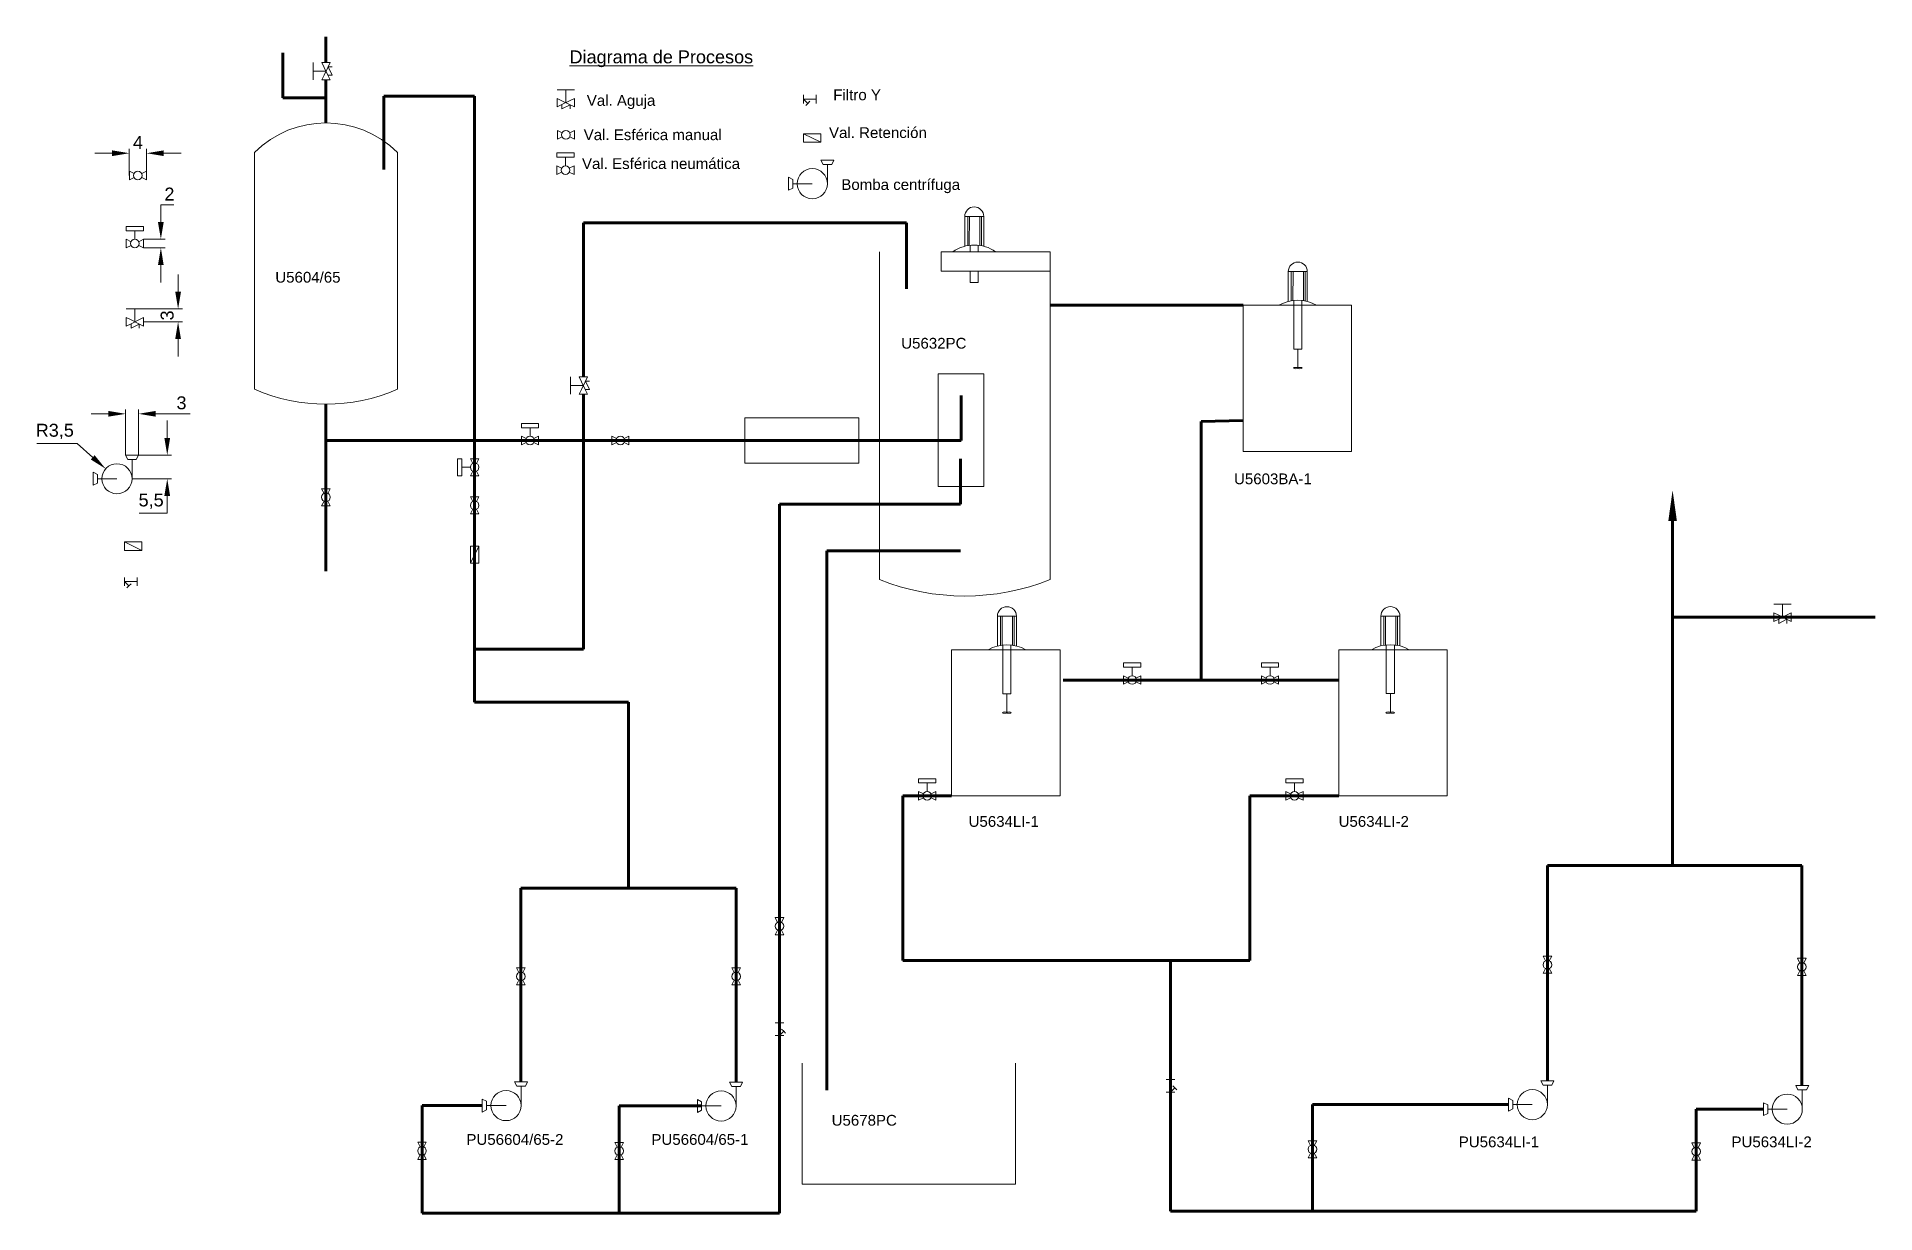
# Model space of a CAD drawing. Header units: millimetres. Extents: x -65 to 362, y 0 to 273.
import ezdxf

# ---------------------------------------------------------------- set-up
doc = ezdxf.new("R2010")
doc.units = ezdxf.units.MM
doc.layers.add('Contornos visibles', color=1, linetype='Continuous', lineweight=100)
doc.layers.add('Válvulas', color=5, linetype='Continuous', lineweight=20)
doc.styles.get("Standard").update_dxf_attribs({"font": 'arial.ttf'})
doc.dimstyles.new('Info 2', dxfattribs={"dimscale": 0, "dimtxt": 3, "dimasz": 4, "dimexe": 1, "dimexo": 0, "dimgap": 1, "dimtad": 1, "dimtoh": 1, "dimtxsty": 'Standard', "dimcen": 0, "dimclrd": 256, "dimclre": 256, "dimclrt": 256, "dimadec": 1, "dimazin": 0, "dimtfac": 1, "dimtofl": 0, "dimtmove": 0, "dimatfit": 3, "dimfxl": 1, "dimlwd": -1, "dimlwe": -1, "dimarcsym": 0})

# ---------------------------------------------------------------- blocks, each defined once
blk = doc.blocks.new('Val. Aguja')
for p, q in [((0, 3), (2, 3)), ((0, 1), (0, -1)), ((1.11, 0.45), (0, 1)), ((1.11, 0.45), (2.89, -0.45)), ((1.11, -0.45), (2.89, 0.45)), ((2, 3), (4, 3)), ((2, 0), (2, 3)), ((2.89, 0.45), (4, 1)), ((4, 1), (4, -1)), ((0, -1), (1.11, -0.45)), ((1.11, -0.45), (1.11, -1.45)), ((1.11, -1.45), (3, -0.5)), ((4, -1), (2.89, -0.45)), ((3, -0.5), (3, -1.45))]:
    blk.add_line(p, q)
blk = doc.blocks.new('Val. Esférica manual')
for p, q in [((0, 1), (0, -1)), ((1.11, 0.45), (0, 1)), ((2.89, 0.45), (4, 1)), ((4, 1), (4, -1)), ((0, -1), (1.11, -0.45)), ((4, -1), (2.89, -0.45))]:
    blk.add_line(p, q)
blk.add_circle((2, 0), 1)
blk = doc.blocks.new('Val. Esférica neumática')
for p, q in [((2, 4), (-2, 4)), ((-2, 4), (-2, 3)), ((-2, 3), (0, 3)), ((-2, 1), (-2, -1)), ((-0.89, 0.45), (-2, 1)), ((0, 1), (0, 3)), ((0, 3), (2, 3)), ((0.89, 0.45), (2, 1)), ((2, 3), (2, 4)), ((2, 1), (2, -1)), ((-2, -1), (-0.89, -0.45)), ((2, -1), (0.89, -0.45))]:
    blk.add_line(p, q)
blk.add_circle((0, 0), 1)
blk = doc.blocks.new('Filtro Y')
for p, q in [((-1.47, 1), (-1.47, -1)), ((-1.47, 0), (1.47, 0)), ((-1.47, 0), (-0.49, -0.99)), ((1.47, 0), (1.47, 1)), ((1.47, 0), (1.47, -1)), ((-0.49, -0.99), (-0.95, -1.45)), ((-0.49, -0.99), (0.01, -0.49))]:
    blk.add_line(p, q)
blk = doc.blocks.new('Val. Retención')
for p, q in [((0, 1), (0, -1)), ((0, 1), (4, 1)), ((0, 1), (4, -1)), ((4, 1), (4, -1)), ((0, -1), (4, -1))]:
    blk.add_line(p, q)
blk = doc.blocks.new('Bomba centrífuga')
for p, q in [((9, 5.5), (7.5, 5.5)), ((8, 4.5), (7.5, 5.5)), ((9, 4.5), (8, 4.5)), ((9, 5.5), (10.5, 5.5)), ((9, 0), (9, 4.5)), ((9, 4.5), (10, 4.5)), ((10, 4.5), (10.5, 5.5)), ((0, 0), (0, 1.5)), ((0, 1.5), (1, 1)), ((0, 0), (0, -1.5)), ((1, 0), (1, 1)), ((5.5, 0), (1, 0)), ((1, 0), (1, -1)), ((1, -1), (0, -1.5))]:
    blk.add_line(p, q)
blk.add_circle((5.5, 0), 3.5)
blk = doc.blocks.new('*D15')
at = {"layer": 'Defpoints', "color": 0, "transparency": 16777216}
for p in [(-42.41, 176.27), (-42.41, 170.77), (-34.24, 170.77)]:
    blk.add_point(p, dxfattribs=at)
at = {"layer": 'Válvulas', "transparency": 16777216}
for p, q in [((-34.24, 180.27), (-34.24, 184.27)), ((-42.41, 176.27), (-33.24, 176.27)), ((-42.41, 170.77), (-33.24, 170.77)), ((-34.24, 166.77), (-34.24, 162.77)), ((-34.24, 162.77), (-40.73, 162.77))]:
    blk.add_line(p, q, dxfattribs=at)
for points in [[(-34.91, 180.27), (-33.57, 180.27), (-34.24, 176.27)], [(-34.91, 166.77), (-33.57, 166.77), (-34.24, 170.77)]]:
    blk.add_solid(points, dxfattribs=at)
at = {"layer": 'Válvulas', "transparency": 16777216, "insert": (-37.98, 165.57), "char_height": 3, "attachment_point": 5}
blk.add_mtext('5,5', dxfattribs=at)
blk = doc.blocks.new('*D16')
at = {"layer": 'Defpoints', "color": 0, "transparency": 16777216}
for p in [(-40.91, 185.85), (-43.91, 176.27), (-40.91, 176.27)]:
    blk.add_point(p, dxfattribs=at)
at = {"layer": 'Válvulas', "transparency": 16777216}
for p, q in [((-47.91, 185.85), (-51.91, 185.85)), ((-43.91, 176.27), (-43.91, 186.85)), ((-40.91, 176.27), (-40.91, 186.85)), ((-36.91, 185.85), (-28.95, 185.85))]:
    blk.add_line(p, q, dxfattribs=at)
for points in [[(-47.91, 186.52), (-47.91, 185.19), (-43.91, 185.85)], [(-36.91, 186.52), (-36.91, 185.19), (-40.91, 185.85)]]:
    blk.add_solid(points, dxfattribs=at)
at = {"layer": 'Válvulas', "transparency": 16777216, "insert": (-30.93, 188.39), "char_height": 3, "attachment_point": 5}
blk.add_mtext('3', dxfattribs=at)
blk = doc.blocks.new('*D17')
at = {"layer": 'Defpoints', "color": 0, "transparency": 16777216}
for p in [(-48.54, 173.09), (-45.91, 170.77)]:
    blk.add_point(p, dxfattribs=at)
at = {"layer": 'Válvulas', "transparency": 16777216}
for p, q in [((-64.52, 178.95), (-55.17, 178.95)), ((-55.17, 178.95), (-51.53, 175.74))]:
    blk.add_line(p, q, dxfattribs=at)
blk.add_solid([(-51.09, 176.24), (-51.97, 175.24), (-48.54, 173.09)], dxfattribs=at)
at = {"layer": 'Válvulas', "transparency": 16777216, "insert": (-60.34, 181.76), "char_height": 3, "attachment_point": 5}
blk.add_mtext('R3,5', dxfattribs=at)
blk = doc.blocks.new('*D18')
at = {"layer": 'Defpoints', "color": 0, "transparency": 16777216}
for p in [(-39.04, 246.36), (-43.04, 241.18), (-39.04, 241.18)]:
    blk.add_point(p, dxfattribs=at)
at = {"layer": 'Válvulas', "transparency": 16777216}
for p, q in [((-47.04, 246.36), (-51.04, 246.36)), ((-43.04, 241.18), (-43.04, 247.36)), ((-39.04, 241.18), (-39.04, 247.36)), ((-35.04, 246.36), (-31.04, 246.36))]:
    blk.add_line(p, q, dxfattribs=at)
for points in [[(-47.04, 247.03), (-47.04, 245.7), (-43.04, 246.36)], [(-35.04, 247.03), (-35.04, 245.7), (-39.04, 246.36)]]:
    blk.add_solid(points, dxfattribs=at)
at = {"layer": 'Válvulas', "transparency": 16777216, "insert": (-41.04, 248.86), "char_height": 3, "attachment_point": 5}
blk.add_mtext('4', dxfattribs=at)
blk = doc.blocks.new('*D19')
at = {"layer": 'Defpoints', "color": 0, "transparency": 16777216}
for p in [(-39.76, 226.38), (-39.76, 224.38), (-35.72, 224.38)]:
    blk.add_point(p, dxfattribs=at)
at = {"layer": 'Válvulas', "transparency": 16777216}
for p, q in [((-35.72, 230.38), (-35.72, 234.38)), ((-35.72, 234.38), (-32.74, 234.38)), ((-39.76, 226.38), (-34.72, 226.38)), ((-39.76, 224.38), (-34.72, 224.38)), ((-35.72, 220.38), (-35.72, 216.38))]:
    blk.add_line(p, q, dxfattribs=at)
for points in [[(-36.39, 230.38), (-35.06, 230.38), (-35.72, 226.38)], [(-36.39, 220.38), (-35.06, 220.38), (-35.72, 224.38)]]:
    blk.add_solid(points, dxfattribs=at)
at = {"layer": 'Válvulas', "transparency": 16777216, "insert": (-33.73, 236.88), "char_height": 3, "attachment_point": 5}
blk.add_mtext('2', dxfattribs=at)
blk = doc.blocks.new('*D20')
at = {"layer": 'Defpoints', "color": 0, "transparency": 16777216}
for p in [(-39.76, 210.2), (-31.72, 210.2), (-39.76, 207.2)]:
    blk.add_point(p, dxfattribs=at)
at = {"layer": 'Válvulas', "transparency": 16777216}
for p, q in [((-31.72, 214.2), (-31.72, 218.2)), ((-39.76, 210.2), (-30.72, 210.2)), ((-39.76, 207.2), (-30.72, 207.2)), ((-31.72, 203.2), (-31.72, 199.2))]:
    blk.add_line(p, q, dxfattribs=at)
for points in [[(-32.39, 214.2), (-31.05, 214.2), (-31.72, 210.2)], [(-32.39, 203.2), (-31.05, 203.2), (-31.72, 207.2)]]:
    blk.add_solid(points, dxfattribs=at)
at = {"layer": 'Válvulas', "transparency": 16777216, "insert": (-34.25, 208.7), "char_height": 3, "attachment_point": 5, "rotation": 90}
blk.add_mtext('3', dxfattribs=at)

msp = doc.modelspace()

# ---------------------------------------------------------------- linework, layer by layer
at = {"layer": 'Contornos visibles'}
for p, q in [((2.603, 267.407), (2.603, 273.407)), ((-7.397, 259.199), (-7.397, 269.677)), ((2.603, 253.407), (2.603, 263.407)), ((2.603, 259.199), (-7.397, 259.199)), ((37.109, 259.636), (16.047, 259.636)), ((16.047, 259.636), (16.047, 242.622)), ((37.109, 259.636), (37.109, 179.636)), ((62.336, 230.202), (137.34, 230.202)), ((62.336, 194.424), (62.336, 230.202)), ((137.34, 230.202), (137.34, 214.906)), ((170.684, 211.05), (215.488, 211.05)), ((2.599, 179.636), (2.599, 188.104)), ((62.336, 131.222), (62.336, 190.424)), ((150.024, 179.636), (150.024, 190.133)), ((215.488, 184.305), (205.71, 184.043)), ((205.71, 184.043), (205.71, 124.043)), ((37.109, 179.636), (2.599, 179.636)), ((2.599, 179.636), (2.599, 149.308)), ((37.109, 179.636), (150.024, 179.636)), ((37.109, 179.636), (37.109, 131.222)), ((149.845, 164.866), (149.845, 175.437)), ((107.845, 0.231), (107.845, 164.866)), ((107.845, 164.866), (149.845, 164.866)), ((315.151, 80.943), (315.151, 160.943)), ((149.845, 154.018), (118.845, 154.018)), ((118.845, 154.018), (118.845, 28.776)), ((315.151, 138.646), (362.181, 138.646)), ((37.109, 131.222), (62.336, 131.222)), ((37.109, 131.222), (37.109, 118.913)), ((205.71, 124.043), (173.71, 124.043)), ((205.71, 124.043), (237.71, 124.043)), ((37.109, 118.913), (72.804, 118.913)), ((72.804, 118.913), (72.804, 75.734)), ((147.824, 97.134), (136.504, 97.134)), ((136.504, 97.134), (136.504, 58.908)), ((217.064, 58.908), (217.064, 97.134)), ((217.064, 97.134), (237.713, 97.134)), ((286.087, 30.943), (286.087, 80.943)), ((286.087, 80.943), (315.151, 80.943)), ((315.151, 80.943), (345.151, 80.943)), ((345.151, 80.943), (345.151, 29.943)), ((47.842, 75.734), (72.804, 75.734)), ((47.842, 75.734), (47.842, 30.734)), ((72.804, 75.734), (97.804, 75.734)), ((97.804, 75.734), (97.804, 30.734)), ((136.504, 58.908), (217.064, 58.908)), ((198.633, 58.908), (198.633, 0.707)), ((38.892, 25.231), (24.892, 25.231)), ((24.892, 25.231), (24.892, 0.231)), ((70.64, 0.231), (70.64, 25.137)), ((70.64, 25.137), (89.797, 25.137)), ((231.542, 0.707), (231.542, 25.443)), ((231.542, 25.443), (277.087, 25.443)), ((336.256, 24.401), (320.634, 24.401)), ((320.634, 24.401), (320.634, 0.707)), ((24.892, 0.231), (70.64, 0.231)), ((70.64, 0.231), (107.845, 0.231)), ((198.633, 0.707), (231.542, 0.707)), ((320.634, 0.707), (231.542, 0.707))]:
    msp.add_line(p, q, dxfattribs=at)
msp.add_lwpolyline([(315.151, 160.943, 2, 0, 0), (315.151, 168.098, 0, 0, 0)], format="xyseb", dxfattribs=at)
at = {"layer": 'Válvulas'}
for p, q in [((-13.961, 191.545), (-13.961, 246.545)), ((19.168, 246.545), (19.168, 191.545)), ((153.066, 231.689), (150.854, 231.689)), ((150.854, 231.689), (150.854, 224.764)), ((151.55, 231.492), (151.55, 231.689)), ((151.55, 224.917), (151.55, 231.492)), ((151.913, 225), (151.96, 231.689)), ((153.066, 231.689), (155.277, 231.689)), ((154.372, 225), (154.372, 231.689)), ((154.753, 224.885), (154.753, 231.649)), ((155.277, 231.689), (155.277, 224.764)), ((151.913, 225), (151.912, 224.973)), ((152.134, 223.492), (152.134, 225)), ((153.998, 223.492), (153.998, 225)), ((154.372, 225), (154.372, 224.951)), ((152.134, 216.352), (152.134, 218.988)), ((153.998, 216.352), (153.998, 218.988)), ((228.16, 218.871), (225.948, 218.871)), ((225.948, 218.871), (225.948, 211.947)), ((226.644, 218.674), (226.644, 218.871)), ((226.644, 212.1), (226.644, 218.674)), ((227.007, 212.183), (227.054, 218.871)), ((228.16, 218.871), (230.371, 218.871)), ((229.466, 212.183), (229.466, 218.871)), ((229.847, 212.067), (229.847, 218.832)), ((230.371, 218.871), (230.371, 211.947)), ((152.134, 216.352), (153.998, 216.352)), ((227.007, 212.183), (227.006, 212.156)), ((227.228, 211.05), (227.228, 212.183)), ((227.228, 211.05), (227.228, 200.883)), ((229.092, 211.05), (229.092, 212.183)), ((229.092, 200.883), (229.092, 211.05)), ((229.466, 212.183), (229.466, 212.134)), ((227.228, 200.883), (229.092, 200.883)), ((228.16, 200.883), (228.16, 196.478)), ((99.838, 174.384), (99.838, 184.884)), ((99.838, 184.884), (126.279, 184.884)), ((126.279, 184.884), (126.279, 174.384)), ((126.279, 174.384), (99.838, 174.384)), ((160.663, 138.862), (158.451, 138.862)), ((158.451, 138.862), (158.451, 131.937)), ((159.146, 138.665), (159.146, 138.862)), ((159.146, 132.09), (159.146, 138.665)), ((159.51, 132.173), (159.557, 138.862)), ((160.663, 138.862), (162.874, 138.862)), ((161.969, 132.173), (161.969, 138.862)), ((162.35, 132.058), (162.35, 138.822)), ((162.874, 138.862), (162.874, 131.937)), ((249.641, 138.882), (247.429, 138.882)), ((247.429, 138.882), (247.429, 131.958)), ((248.124, 138.685), (248.124, 138.882)), ((248.124, 132.111), (248.124, 138.685)), ((248.488, 132.194), (248.535, 138.882)), ((249.641, 138.882), (251.852, 138.882)), ((250.947, 132.194), (250.947, 138.882)), ((251.328, 132.079), (251.328, 138.843)), ((251.852, 138.882), (251.852, 131.958)), ((159.51, 132.173), (159.509, 132.146)), ((159.731, 131.041), (159.731, 132.173)), ((159.731, 131.041), (159.731, 120.873)), ((161.595, 131.041), (161.595, 132.173)), ((161.595, 120.873), (161.595, 131.041)), ((161.969, 132.173), (161.969, 132.125)), ((248.488, 132.194), (248.487, 132.167)), ((248.709, 131.061), (248.709, 132.194)), ((248.709, 131.061), (248.709, 120.894)), ((250.573, 131.061), (250.573, 132.194)), ((250.573, 120.894), (250.573, 131.061)), ((250.947, 132.194), (250.947, 132.145)), ((159.731, 120.873), (161.595, 120.873)), ((160.663, 120.873), (160.663, 116.468)), ((248.709, 120.894), (250.573, 120.894)), ((249.641, 120.894), (249.641, 116.489))]:
    msp.add_line(p, q, dxfattribs=at)
for points in [[(131.049, 147.383), (131.049, 223.492)], [(170.684, 223.492), (170.684, 147.383)], [(162.613, 35.059), (162.613, 6.994), (113.153, 6.994), (113.153, 35.059)]]:
    msp.add_lwpolyline(points, dxfattribs=at)
for points in [[(170.684, 223.492), (145.384, 223.492), (145.384, 218.988), (170.684, 218.988)], [(215.488, 211.05), (240.637, 211.05), (240.637, 177.122), (215.488, 177.122)], [(144.678, 195.103), (155.29, 195.103), (155.29, 168.98), (144.678, 168.98)], [(147.824, 131.063), (172.973, 131.063), (172.973, 97.134), (147.824, 97.134)], [(237.713, 131.063), (262.862, 131.063), (262.862, 97.134), (237.713, 97.134)]]:
    msp.add_lwpolyline(points, close=True, dxfattribs=at)
for centre, radius, start, end in [((2.603, 229.981), 23.426, 45, 135), ((153.066, 231.689), 2.212, 0, 180), ((153.066, 216.352), 8.698, 55.16535, 124.83465), ((228.16, 218.871), 2.212, 0, 180), ((228.16, 203.535), 8.698, 59.77167, 120.22833), ((2.603, 229.692), 41.588, 246.52754, 293.47246), ((150.867, 196.643), 53.097, 248.0853, 291.9147), ((160.663, 138.862), 2.212, 0, 180), ((249.641, 138.882), 2.212, 0, 180), ((160.663, 123.525), 8.698, 59.77167, 120.22833), ((249.641, 123.546), 8.698, 59.77167, 120.22833)]:
    msp.add_arc(centre, radius, start, end, dxfattribs=at)
for centre, major_axis, ratio in [((227.65, 196.478), (0.51, 0), 0.2943422), ((228.657, 196.478), (-0.497, 0), 0.302065), ((160.153, 116.468), (0.51, 0), 0.2943422), ((161.159, 116.468), (-0.497, 0), 0.302065), ((249.131, 116.489), (0.51, 0), 0.2943422), ((250.137, 116.489), (-0.497, 0), 0.302065)]:
    msp.add_ellipse(centre, major_axis=major_axis, ratio=ratio, dxfattribs=at)

# ---------------------------------------------------------------- block references
at = {"layer": 'Válvulas', "rotation": 90}
for name, p in [('Val. Aguja', (2.603, 263.407)), ('Val. Aguja', (62.336, 190.424)), ('Val. Esférica neumática', (37.109, 173.435)), ('Val. Esférica manual', (2.599, 164.472)), ('Val. Esférica manual', (37.109, 162.602)), ('Val. Retención', (37.109, 151.141)), ('Val. Esférica manual', (107.845, 64.879)), ('Val. Esférica manual', (286.087, 55.943)), ('Val. Esférica manual', (47.842, 53.234)), ('Val. Esférica manual', (97.804, 53.234)), ('Val. Esférica manual', (345.151, 55.443)), ('Filtro Y', (107.845, 42.971)), ('Filtro Y', (198.633, 29.808)), ('Val. Esférica manual', (231.542, 13.075)), ('Val. Esférica manual', (24.892, 12.731)), ('Val. Esférica manual', (70.64, 12.684)), ('Val. Esférica manual', (320.634, 12.554))]:
    msp.add_blockref(name, p, dxfattribs=at)
at = {"layer": 'Válvulas'}
for name, p in [('Val. Aguja', (56.251, 258.101)), ('Filtro Y', (114.916, 258.904)), ('Val. Esférica manual', (56.302, 250.621)), ('Val. Retención', (113.436, 249.897)), ('Val. Esférica neumática', (58.177, 242.436)), ('Bomba centrífuga', (109.982, 239.28)), ('Val. Esférica manual', (-43.037, 241.185)), ('Val. Esférica neumática', (-41.757, 225.375)), ('Val. Aguja', (-43.757, 207.197)), ('Val. Esférica neumática', (49.957, 179.636)), ('Val. Esférica manual', (68.927, 179.636)), ('Bomba centrífuga', (-51.414, 170.772)), ('Val. Retención', (-44.126, 155.128)), ('Filtro Y', (-42.652, 146.883)), ('Val. Aguja', (338.666, 138.646)), ('Val. Esférica neumática', (189.71, 124.043)), ('Val. Esférica neumática', (221.71, 124.043)), ('Val. Esférica neumática', (142.164, 97.134)), ('Val. Esférica neumática', (227.388, 97.134)), ('Bomba centrífuga', (38.892, 25.231)), ('Bomba centrífuga', (88.797, 25.137)), ('Bomba centrífuga', (277.087, 25.443)), ('Bomba centrífuga', (336.256, 24.401))]:
    msp.add_blockref(name, p, dxfattribs=at)

# ---------------------------------------------------------------- texts
at = {"layer": 'Válvulas', "attachment_point": 1}
for s, width, heights, insert, char_height in [('{\\LDiagrama de Procesos}', 77.67319, [0], (59.125, 270.236), 3), ('Filtro Y', 26.7413, [0], (120.343, 261.172), 2.5), ('Val. Aguja', 34.31459, [0], (63.134, 259.869), 2.5), ('Val. Esférica manual', 32.36586, [4.384], (62.42, 251.902), 2.5), ('Val. Retención', 34.14203, [0], (119.356, 252.395), 2.5), ('Val. Esférica neumática', 44.89776, [0], (62.025, 245.197), 2.5), ('Bomba centrífuga', 31.78614, [0], (122.218, 240.336), 2.5), ('U5604/65', 28.32582, [0], (-9.158, 218.817), 2.5), ('U5632PC', 27.32653, [0], (136.119, 203.491), 2.5), ('U5603BA-1', 39.31674, [0], (213.358, 172.003), 2.5), ('U5634LI-1', 33.7399, [0], (151.753, 92.453), 2.5), ('U5634LI-2', 40.98979, [0], (237.637, 92.453), 2.5), ('U5678PC', 35.13411, [0], (119.965, 23.068), 2.5), ('PU56604/65-2', 19.51895, [0], (35.197, 18.61), 2.5), ('\\pxt7;PU56604/65-1', 29.70619, [0], (78.139, 18.61), 2.5), ('PU5634LI-1', 40.71095, [0], (265.521, 18.053), 2.5), ('PU5634LI-2', 40.15326, [0], (328.818, 18.053), 2.5)]:
    msp.add_mtext_dynamic_manual_height_columns(s, width=width, gutter_width=12.5, heights=heights, dxfattribs=dict(at, insert=insert, char_height=char_height))

# ---------------------------------------------------------------- dimensions: what is measured, and where the dimension line sits
at = {"layer": 'Válvulas'}
for base, p1, p2, picture, middle in [((-39.037, 246.362), (-43.037, 241.185), (-39.037, 241.185), '*D18', (-41.037, 246.362)), ((-40.914, 185.854), (-43.914, 176.272), (-40.914, 176.272), '*D16', (-30.931, 185.854))]:
    dim = msp.add_linear_dim(base=base, p1=p1, p2=p2, dimstyle='Info 2', dxfattribs=at)
    dim.commit()
    dim.dimension.update_dxf_attribs({"geometry": picture, "text_midpoint": middle, "dimtype": 160})
for base, p1, p2, picture, middle, dimtype in [((-35.724, 224.375), (-39.757, 226.375), (-39.757, 224.375), '*D19', (-33.731, 234.375), 160), ((-31.721, 210.197), (-39.757, 207.197), (-39.757, 210.197), '*D20', (-31.721, 208.697), 161), ((-34.241, 170.772), (-42.414, 176.272), (-42.414, 170.772), '*D15', (-37.983, 162.772), 160)]:
    dim = msp.add_linear_dim(base=base, p1=p1, p2=p2, angle=90, dimstyle='Info 2', dxfattribs=at)
    dim.commit()
    dim.dimension.update_dxf_attribs({"geometry": picture, "text_midpoint": middle, "dimtype": dimtype})
dim = msp.add_radius_dim(center=(-45.914, 170.772), mpoint=(-48.535, 173.09), dimstyle='Info 2', dxfattribs=at)
dim.commit()
dim.dimension.update_dxf_attribs({"geometry": '*D17', "text_midpoint": (-60.344, 178.955), "dimtype": 164})

doc.saveas('drawing.dxf')
